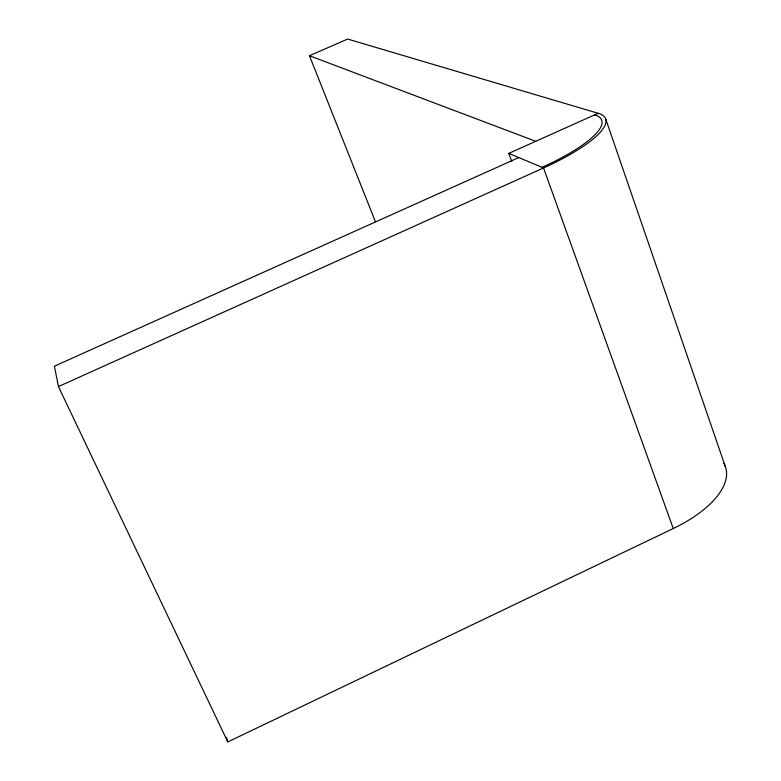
<?xml version="1.0" encoding="UTF-8"?>
<svg xmlns="http://www.w3.org/2000/svg" width="781" height="781" viewBox="0 0 781 781"><rect width="100%" height="100%" fill="white"/><g stroke="black" fill="none" stroke-linecap="round" stroke-linejoin="round"><path stroke-width="1.17" d="M518.779 157.567L54.426 366.172L58.429 386.585L227.798 741.95L673.271 528.532A95.009 43.785 -18 0 0 723.86 463.426M58.429 386.585L543.547 167.954A101.862 25.148 -20.5 0 0 598.178 113.284L347.652 39.05L309.461 55.715L375.436 221.745M511.74 161.403L508.802 153.379L598.178 113.284M309.461 55.715L535.727 141.302M508.802 153.379L543.547 167.954L673.271 528.532M605.656 118.8L725.334 466.589M226.324 737.313L227.798 741.95M594.624 114.875A97.771 24.133 -20.5 0 1 542.063 167.339"/></g></svg>
